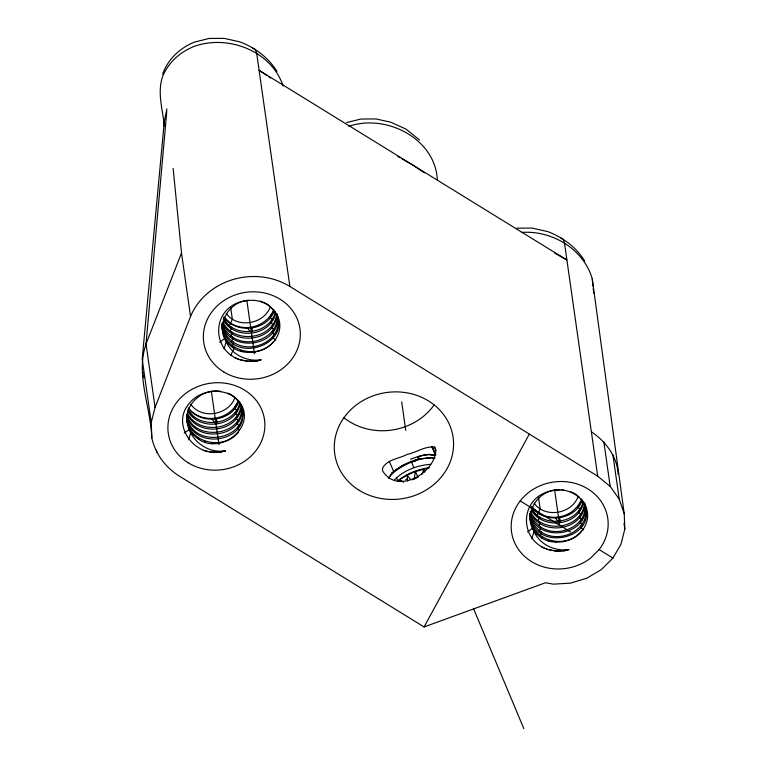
<?xml version="1.0" encoding="UTF-8"?>
<svg xmlns="http://www.w3.org/2000/svg" width="767" height="767" viewBox="0 0 767 767"><rect width="100%" height="100%" fill="white"/><g stroke="black" fill="none" stroke-linecap="round" stroke-linejoin="round"><path stroke-width="1.15" d="M435.857 450.181L434.592 447.056C425.186 445.934 416.404 452.444 407.325 454.38C399.204 458.647 388.323 459.097 382.915 467.343L382.388 470.449C396.395 495.06 434.908 473.91 435.857 450.181L434.592 447.056M166.803 111.34L146.037 343.952C135.481 374.66 150.658 406.846 151.818 437.919C155.231 453.537 165.049 466.796 178.347 475.502L424.065 626.946L545.538 582.738L553.371 584.157L570.447 583.16L586.784 578.222L601.28 569.67L612.938 558.088L620.963 544.273L624.808 529.163L624.223 513.785L592.258 278.92C583.725 249.054 551.856 230.09 521.598 232.449M166.89 108.914L164.301 121.56L142.192 359.071L151.224 422.54L151.818 437.919M143.007 372.072L142.777 374.449L143.928 377.815M412.195 479.835L414.075 479.011L415.455 471.542L428.542 468.043M151.224 422.54L155.068 407.43L190.542 316.522L181.511 253.052L173.141 168.5M220.695 391.295C202.919 388.054 183.792 404.286 187.148 422.818C190.226 440.45 207.531 453.911 225.556 450.737L221.251 451.801C195.096 457.688 170.284 425.139 189.209 403.471C201.817 387.124 232.9 386.443 241.567 406.807C237.991 432.713 198.212 437.2 187.196 414.257M276.829 314.125C273.388 339.608 234.424 344.709 222.976 322.447M584.646 503.842C581.089 529.786 541.291 534.34 530.237 511.359M238.959 401.17C232.248 421.745 200.983 425.445 188.567 408.265M239.927 402.675C234.606 425.445 199.631 429.53 187.886 409.914M240.176 404.372C234.846 427.142 199.871 431.236 188.126 411.611M274.433 310.261C267.721 330.845 236.457 334.537 224.031 317.356M275.401 311.766C270.08 334.537 235.105 338.621 223.36 319.005M275.641 313.463C270.32 336.243 235.344 340.327 223.6 320.711M582.249 499.979C575.538 520.553 544.273 524.244 531.847 507.073M583.217 501.474C577.896 524.254 542.911 528.338 531.176 508.722M583.457 503.181C578.136 525.951 543.161 530.035 531.416 510.419M188.605 439.807L190.753 432.588M224.079 348.899L226.227 341.679C215.268 324.652 229.122 301 248.863 300.309M531.895 538.616L534.043 531.397C522.269 513.113 538.952 488.55 559.891 489.73M162.652 74.226C167.685 59.414 179.785 48.148 194.041 42.243L208.988 38.465L224.05 38.35L239.898 41.878C254.989 47.564 268.431 57.583 276.973 71.408M388.591 478.033L392.311 472.501M181.511 253.052L146.037 343.952L155.068 407.43M421.908 474.274L424.228 468.819L424.678 472.041M424.065 626.946L529.345 434.074M229.237 326.215L232.353 319.245L230.685 307.567M230.292 330.635L231.356 328.707L231.107 327.001M230.483 336.636L232.065 333.741L231.826 332.034M231.203 341.67L232.785 338.774L232.545 337.077C228.039 333.645 223.772 329.379 222.181 323.818M231.912 346.713L233.504 343.817L233.264 342.111C227.789 338.209 223.465 332.715 221.97 326.08M540.38 518.195L537.053 515.932L540.169 508.962L538.501 497.275M538.108 520.342L539.172 518.415L538.923 516.718M538.827 525.385L539.882 523.449L539.642 521.752M539.019 531.387L540.601 528.492L540.361 526.785C535.855 523.362 531.589 519.096 529.997 513.526M540.265 535.462L541.32 533.525L541.08 531.828C535.261 527.773 531.032 521.828 529.479 514.887M234.587 398.457C227.751 415.398 201.491 419.578 190.782 404.314M273.694 310.405C269.514 319.082 261.221 325.285 251.749 327.058A28.456 25.551 -8.1 0 1 230.57 323.223L223.839 316.953M238.221 401.304L234.712 407.095L234.951 408.792L237.425 410.968M581.511 500.113L578.002 505.894L572.939 510.918A28.456 25.551 -8.1 0 1 538.386 512.941L531.656 506.671M232.545 337.077C249.131 348.582 277.779 338.017 277.453 316.359M233.264 342.111C250.675 354.412 281 341.555 278.066 318.65M187.503 413.346C198.96 435.618 237.914 430.517 241.356 405.034C252.295 438.599 195.796 450.68 187.11 418.801M186.707 414.726C195.115 442.319 243.475 436.04 241.941 406.328M540.361 526.785C557.197 538.549 586.496 527.245 585.231 505.137M541.08 531.828C558.827 544.388 589.545 530.726 585.854 507.457M273.982 310.414L270.185 316.186L270.425 317.883L272.899 320.06M237.962 402.176L234.712 407.095A28.456 25.551 -8.1 0 1 188.193 407.977M581.798 500.132L578.002 505.894L578.241 507.601L579.89 509.048M224.606 337.835C235.977 361.784 275.391 354.402 279.591 329.12C281.94 314 268.249 301.153 253.781 300.357C204.875 298.996 208.164 366.415 256.724 360.902L261.02 359.838C247.29 361.947 231.653 354.795 226.227 341.679M189.133 428.743C211.855 467.726 270.272 421.735 231.385 394.669M532.423 527.552C543.793 551.492 583.208 544.119 587.407 518.837C589.756 503.718 576.065 490.87 561.597 490.065C512.692 488.704 515.98 556.123 564.541 550.61L568.836 549.546C555.107 551.665 539.469 544.503 534.043 531.397M270.051 307.548C263.244 324.489 236.926 328.679 226.246 313.406M577.867 497.265C571.06 514.206 544.762 518.367 534.062 503.123M388.687 477.908C394.209 470.276 403.001 465.857 411.38 462.07L420.191 459.184L431.064 457.535M394.564 479.778C403.883 470.123 417.555 465.243 430.747 464.332M392.004 472.875L392.455 472.386M599.142 549.575L590.504 558.155A48.589 43.633 -8.1 0 1 512.711 537.456A48.589 43.633 -8.1 0 1 568.52 482.021A48.589 43.633 -8.1 0 1 599.142 549.575L612.938 558.088M222.094 323.329C219.496 350.231 258.306 361.698 273.771 341.373M186.774 418.111C187.79 443 223.859 451.082 238.297 432.281M529.911 513.046C527.312 539.939 566.123 551.406 581.587 531.08M231.193 355.054L230.512 355.61L234.156 348.41L233.983 347.154M392.704 472.194L401.649 465.981M399.003 480.046C407.622 473.018 418.494 469.126 429.453 467.688M399.828 479.365L397.843 480.928L396.481 477.678M395.753 469.788L403.461 465.195M219.707 342.216L224.702 338.544M184.233 433.125L189.228 429.453M527.523 531.934L532.519 528.252M405.714 479.739L406.865 478.915M400.681 481.58L399.76 479.5L407.114 475.185L415.455 471.542L418.015 477.371M401.889 465.847C411.812 459.979 423.326 457.611 434.745 457.554M414.075 479.011L417.037 477.783M411.026 462.002L415.589 460.612L411.38 462.07M410.441 459.299C418.245 456.231 426.749 453.719 435.186 455.147M414.266 460.44L419.386 459.059L418.197 456.595L423.729 454.994L429.338 454.323L435.531 455.291M239.774 359.713L247.636 361.324L256.84 360.998L261.02 359.838M209.918 451.773L221.366 451.897L225.556 450.737M546.468 549.201L555.452 551.032L564.656 550.706L568.836 549.546M346.655 122.547L360.864 119.048L375.926 118.923L390.815 122.193L406.021 129.144L419.568 139.958M348.822 126.344C385.628 113.516 434.918 138.165 437.295 179.277M428.072 457.947L434.544 457.487M516.805 228.183L531.867 228.067L547.715 231.596C562.805 237.271 576.247 247.29 584.79 261.116M561.971 489.787L563.975 490.103M430.45 454.639L433.595 455.205M431.811 457.889L434.956 458.455M203.178 450.392L207.675 451.312M252.659 48.062L255.325 49.606L256.667 53.22L289.868 286.484L597.685 476.192L610.177 486.364L619.228 499.183L624.223 513.785M560.476 237.77L563.141 239.323L564.483 242.928L597.685 476.192M264.021 302.582L266.858 303.77M570.888 491.896L573.726 493.085M227.598 393.087L230.436 394.276M260.339 301.019L263.071 302.179M234.587 357.547L238.652 359.483M541.387 546.775L544.436 548.232M397.833 156.516L399.856 157.666M401.879 158.817L413.01 165.164L424.458 172.872M554.781 253.1L566.918 260.013L259.102 70.305L266.734 75.444M520.199 500.918L570.427 531.886M268.642 76.729L270.55 78.013M230.071 326.78L231.73 327.912M399.76 479.5L403.452 482.261M576.928 495.252L579.277 497.074M574.675 493.478L576.18 494.667M267.606 304.355C306.311 337.787 233.015 371.544 221.903 326.876M591.357 431.763C605.566 441.284 617.262 456.538 618.077 474.083M581.127 514.552L578.96 512.634L578.721 510.937M582.143 519.844L579.679 517.677L579.43 515.97M582.862 524.887L580.389 522.711L580.149 521.014M583.582 529.92L581.108 527.754L580.868 526.047M273.608 325.103L271.144 322.926L270.904 321.22M274.327 330.136L271.863 327.96L271.614 326.263M274.222 334.45L272.573 333.003L272.333 331.296M275.765 340.212L273.292 338.036L273.052 336.329M237.319 415.283L235.67 413.825L235.431 412.128M238.853 421.045L236.389 418.868L236.15 417.162M238.748 425.359L237.108 423.902L236.859 422.205M239.467 430.392L237.818 428.945L237.578 427.238M188.72 411.083L193.763 417.123M410.566 479.404L407.114 475.185L407.661 481.024M537.053 515.932L531.234 508.051M228.595 325.39L223.418 318.334M555.394 517.955L558.597 522.231M247.578 328.247L250.138 331.66M212.104 419.156L215.316 423.422M580.609 498.435C607.09 535.903 534.714 556.545 529.633 514.58M530.476 513.056C541.732 537.264 584.981 530.496 584.79 502.74M222.66 323.348C233.82 347.135 275.995 341.152 277.002 313.962M432.252 446.624L435.829 454.62M411.476 462.031L413.979 467.736M389.3 461.418L393.692 471.417M431.677 446.452L435.1 454.304M417.392 456.787L418.418 459.241M473.412 608.346L523.842 728.65M283.138 86.038C271.451 50.689 227.444 34.074 193.629 46.586C179.919 52.252 168.366 62.53 162.662 76.393C156.957 92.845 162.853 109.873 164.435 126.517M584.617 503.909L585.547 506.565M276.801 314.202L278.038 317.739M241.567 406.807C252.65 441.447 193.639 452.29 186.736 418.696M529.92 514.274C537.648 543.698 589.171 536.258 585.413 505.022M222.104 324.566C229.582 353.05 279.198 347.346 277.654 317.126M186.63 415.465C194.118 443.959 243.733 438.245 242.19 408.034M559.718 517.85L560.341 521.359M564.656 550.706L564.541 550.054L564.637 550.61M251.902 328.132L252.525 331.641M256.84 360.998L256.724 360.346L256.82 360.902M216.428 419.041L217.051 422.55M221.366 451.897L221.251 451.245L221.347 451.801M623.983 523.315L624.808 529.163M612.91 454.754L619.228 499.183M603.859 441.936L610.177 486.364M563.064 541.329L563.151 541.962M554.608 489.73L559.661 525.251M555.624 541.56L555.739 542.394M548.367 540.035L548.52 541.08M541.79 536.862L541.972 538.127M536.344 532.24L536.555 533.707M401.687 401.841L405.753 430.402M255.248 351.622L255.334 352.245M246.83 300.328L254.443 353.788M247.808 351.842L247.923 352.686M240.55 350.327L240.704 351.372M228.528 342.533L228.739 344M219.774 442.53L219.861 443.153M211.356 391.228L218.969 444.687M212.334 442.751L212.449 443.585M205.077 441.226L205.23 442.281M198.509 438.053L198.682 439.318M193.054 433.432L193.265 434.908M156.468 450.162L156.804 452.52M592.258 278.92L592.987 286.043M593.236 288.421L593.725 293.167M164.301 121.56L164.541 123.938M190.542 316.522A65.579 58.896 -8.1 0 1 289.868 286.484M434.036 405.062A59.749 53.661 -8.1 0 1 343.904 417.727M223.676 371.88A48.589 43.633 -8.1 0 0 300.118 338.429A48.589 43.633 -8.1 0 0 231.759 296.292A48.589 43.633 -8.1 0 0 223.676 371.88M188.212 462.789A48.589 43.633 -8.1 0 0 264.653 429.338A48.589 43.633 -8.1 0 0 196.285 387.201A48.589 43.633 -8.1 0 0 188.212 462.789M359.282 490.362A59.749 53.661 -8.1 0 0 453.287 449.222A59.749 53.661 -8.1 0 0 369.215 397.402A59.749 53.661 -8.1 0 0 359.282 490.362"/></g></svg>
